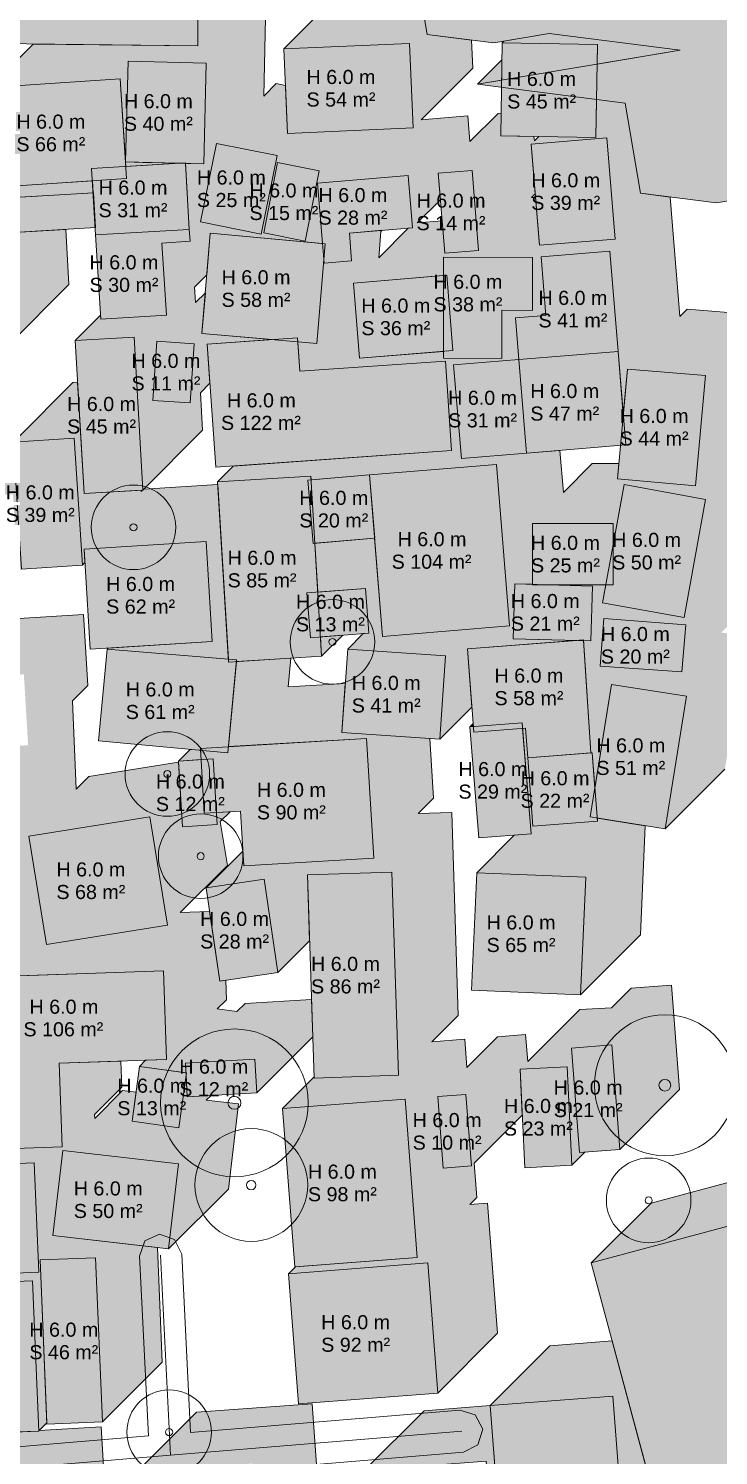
# Model space of a CAD drawing. Header units: metres. Extents: x -4 to 969, y -5 to 964.
# Drawn here: x 698.4 to 747.4, y 780.5 to 881.7 of the extents above; entities that cross this region are included whole.
import ezdxf

# ---------------------------------------------------------------- set-up
doc = ezdxf.new("R2010")
doc.units = ezdxf.units.M
doc.header["$MEASUREMENT"] = 0
for name, color, linetype, lineweight, true_color in [('TPX_BUILDING_AREAS_TEXT', 7, 'CONTINUOUS', 0, 0x000000), ('TPX_BUILDING_HEIGHTS_TEXT', 7, 'CONTINUOUS', 0, 0x000000), ('TPX_BUILDINGS', 7, 'CONTINUOUS', 0, 0x000000), ('TPX_BUILDINGS_HATCH', 7, 'CONTINUOUS', 0, 0xf0f0f0), ('TPX_BUILDINGS_SHADOWS_HATCH', 7, 'CONTINUOUS', 0, 0x000000), ('TPX_BUILDINGS_SHADOWS_OUTLINES', 7, 'CONTINUOUS', 0, 0x000000), ('TPX_ROADS_AXES', 7, 'CONTINUOUS', 0, 0x323232), ('TPX_ROADS_CONTOURS', 7, 'CONTINUOUS', 0, 0x646464), ('TPX_VEGETATION_TREES_INDIVIDUAL', 7, 'CONTINUOUS', 0, 0x136734)]:
    doc.layers.add(name, color=color, linetype=linetype, lineweight=lineweight, true_color=true_color)
doc.styles.add('TPX_TEXTE', font='arial.ttf')

# ---------------------------------------------------------------- blocks, each defined once
blk = doc.blocks.new('TREETR003_CR040')
at = {"layer": 'TPX_VEGETATION_TREES_INDIVIDUAL'}
for radius in [4, 0.333]:
    blk.add_circle((0, 0, 0.04), radius, dxfattribs=at)
blk = doc.blocks.new('TREETR003_CR030')
at = {"layer": 'TPX_VEGETATION_TREES_INDIVIDUAL'}
for radius in [3, 0.25]:
    blk.add_circle((0, 0, 0.04), radius, dxfattribs=at)
blk = doc.blocks.new('TREETR005_CR052')
at = {"layer": 'TPX_VEGETATION_TREES_INDIVIDUAL'}
for radius in [5.24, 0.458]:
    blk.add_circle((0, 0, 0.04), radius, dxfattribs=at)
blk = doc.blocks.new('TREETR004_CR050')
at = {"layer": 'TPX_VEGETATION_TREES_INDIVIDUAL'}
for radius in [5, 0.417]:
    blk.add_circle((0, 0, 0.04), radius, dxfattribs=at)

msp = doc.modelspace()

# ---------------------------------------------------------------- hatches: boundary and pattern name
at = {"layer": 'TPX_BUILDINGS_HATCH'}
for points in [[(721.42, 899.33), (719.3, 882.91), (726.21, 884.08), (726.69, 881.3), (731.41, 880.69), (735.35, 881.36), (744.63, 880.18), (730.26, 877.76), (740.74, 876.42), (741.83, 870.03), (747.21, 869.35), (749.61, 869.75), (750.11, 873.65), (755.14, 873.01), (754.17, 878.69), (760.06, 879.69), (758.02, 891.59), (757, 891.72), (742.55, 889.29), (741.99, 892.6), (743.03, 892.46), (752.32, 894.02), (750.82, 902.82), (742.64, 901.45), (742.82, 900.43), (742.17, 895.37), (738.3, 895.86), (738.91, 900.57), (733.15, 901.31), (721.42, 899.33)], [(688.29, 899.4), (688.08, 880.74), (710.4, 880.48), (710.41, 882.52), (719.52, 882.42), (719.7, 898.17), (695.33, 898.45), (695.34, 899.32), (688.29, 899.4)], [(725.42, 880.66), (716.51, 880.28), (716.78, 874.28), (725.68, 874.67), (725.42, 880.66)], [(732.01, 880.69), (731.9, 874.1), (738.66, 873.99), (738.77, 880.58), (732.01, 880.69)], [(705.45, 879.4), (705.27, 872.25), (710.82, 872.12), (710.99, 879.26), (705.45, 879.4)], [(704.89, 878.14), (695.64, 877.54), (696.11, 870.47), (705.35, 871.08), (704.89, 878.14)], [(739.44, 873.96), (734.06, 873.51), (734.66, 866.34), (740.03, 866.78), (739.44, 873.96)], [(711.73, 873.57), (710.6, 868), (714.9, 867.13), (716.04, 872.71), (711.73, 873.57)], [(709.52, 872.18), (702.86, 871.78), (703.15, 867.08), (709.8, 867.47), (709.52, 872.18)], [(716.06, 872.21), (715.09, 867.22), (718.03, 866.64), (719.01, 871.63), (716.06, 872.21)], [(729.87, 871.64), (727.47, 871.45), (727.94, 865.79), (730.33, 865.98), (729.87, 871.64)], [(725.33, 871.28), (718.9, 870.74), (719.36, 865.08), (721.32, 865.24), (721.16, 867.21), (725.63, 867.57), (725.33, 871.28)], [(703, 870.05), (691.66, 869.4), (692.26, 859.04), (697.01, 859.31), (696.56, 867.21), (703.14, 867.6), (703, 870.05)], [(709.8, 867.47), (703.15, 867.08), (703.51, 861.1), (708.17, 861.37), (707.86, 866.5), (709.85, 866.62), (709.8, 867.47)], [(711.29, 867.2), (710.69, 860.07), (718.85, 859.38), (719.44, 866.45), (711.29, 867.2)], [(735.1, 861.36), (732.94, 861.18), (733.18, 858.23), (740.23, 858.81), (739.65, 865.91), (734.76, 865.51), (735.1, 861.36)], [(727.85, 865.49), (727.84, 858.32), (731.99, 858.31), (731.98, 861.73), (734.16, 861.72), (734.16, 865.48), (727.85, 865.49)], [(728.07, 864.21), (721.45, 863.66), (721.89, 858.32), (728.51, 858.87), (728.07, 864.21)], [(705.89, 859.82), (701.71, 859.59), (702.33, 848.74), (706.5, 848.97), (705.89, 859.82)], [(707.49, 859.53), (707.21, 855.32), (709.87, 855.15), (710.14, 859.35), (707.49, 859.53)], [(717.48, 859.78), (711.07, 859.33), (711.68, 850.59), (728.41, 851.77), (727.97, 858.12), (717.64, 857.4), (717.48, 859.78)], [(740.23, 858.81), (733.18, 858.23), (733.73, 851.59), (740.78, 852.18), (740.23, 858.81)], [(733.18, 858.23), (728.56, 857.85), (729.11, 851.22), (733.73, 851.59), (733.18, 858.23)], [(740.89, 857.56), (740.19, 849.77), (745.73, 849.27), (746.43, 857.1), (740.89, 857.56)], [(701.63, 852.65), (697.29, 852.36), (697.89, 843.37), (702.21, 843.65), (701.63, 852.65)], [(731.59, 850.79), (722.58, 850.05), (723.52, 838.59), (728, 838.96), (732.53, 839.34), (731.59, 850.79)], [(718.42, 849.96), (711.81, 849.56), (712.58, 836.77), (719.19, 837.18), (718.42, 849.96)], [(722.58, 850.05), (718.2, 849.68), (718.58, 845.19), (722.96, 845.55), (722.58, 850.05)], [(740.66, 849.36), (739.13, 840.98), (744.91, 839.93), (746.44, 848.3), (740.66, 849.36)], [(739.88, 846.61), (734.16, 846.61), (734.16, 842.25), (739.88, 842.26), (739.88, 846.61)], [(711, 845.33), (702.33, 844.79), (702.76, 837.68), (711.42, 838.22), (711, 845.33)], [(732.9, 842.33), (732.78, 838.43), (738.29, 838.27), (738.41, 842.15), (732.9, 842.33)], [(722.3, 842), (718.15, 841.68), (718.4, 838.5), (722.55, 838.82), (722.3, 842)], [(739.22, 839.87), (738.96, 836.47), (744.76, 836.08), (745.03, 839.42), (739.22, 839.87)], [(737.77, 838.34), (729.54, 837.7), (730, 831.8), (733.66, 832.08), (733.82, 829.98), (738.3, 830.32), (737.77, 838.34)], [(703.96, 837.69), (703.36, 831.19), (712.53, 830.32), (713.15, 836.93), (703.96, 837.69)], [(721.04, 837.69), (720.63, 831.77), (727.58, 831.3), (727.98, 837.21), (721.04, 837.69)], [(739.76, 835.19), (738.26, 825.78), (743.57, 824.93), (745.08, 834.34), (739.76, 835.19)], [(733.42, 832.46), (729.71, 832.18), (730.34, 824.29), (734.05, 824.59), (733.42, 832.46)], [(722.38, 831.35), (710.59, 830.65), (710.86, 826.04), (713.43, 826.19), (713.66, 822.32), (722.89, 822.87), (722.38, 831.35)], [(738.39, 830.33), (733.82, 829.98), (734.19, 825.13), (738.76, 825.49), (738.39, 830.33)], [(711.5, 829.9), (709.03, 829.75), (709.31, 825.09), (711.78, 825.24), (711.5, 829.9)], [(707.01, 825.79), (698.42, 824.41), (699.67, 816.73), (708.26, 818.1), (707.01, 825.79)], [(715.11, 821.36), (710.99, 820.76), (711.97, 814.13), (716.09, 814.74), (715.11, 821.36)], [(724.17, 821.87), (718.18, 821.67), (718.66, 807.26), (724.65, 807.46), (724.17, 821.87)], [(730.2, 821.83), (729.83, 813.5), (737.57, 813.17), (737.93, 821.5), (730.2, 821.83)], [(707.98, 814.86), (695.66, 814.45), (696.07, 802.21), (700.77, 802.37), (700.56, 808.32), (708.19, 808.57), (707.98, 814.86)], [(739.78, 809.61), (736.92, 809.39), (737.49, 801.98), (740.35, 802.19), (739.78, 809.61)], [(706.26, 808.09), (705.74, 804.2), (709.06, 803.74), (709.59, 807.64), (706.26, 808.09)], [(714.46, 808.6), (709.52, 808.31), (709.66, 805.93), (714.6, 806.22), (714.46, 808.6)], [(736.61, 808.06), (733.27, 807.89), (733.61, 800.9), (736.95, 801.07), (736.61, 808.06)], [(729.43, 806.1), (727.43, 805.94), (727.82, 800.87), (729.83, 801.03), (729.43, 806.1)], [(725.11, 805.77), (716.41, 805.09), (717.29, 793.87), (725.97, 794.54), (725.11, 805.77)], [(700.82, 802.13), (700.11, 796.09), (708.33, 795.14), (709.04, 801.18), (700.82, 802.13)], [(767.44, 801.96), (738.32, 794.15), (743.57, 774.59), (772.69, 782.4), (767.44, 801.96)], [(698.8, 801.24), (685.89, 800.7), (686.22, 792.95), (699.12, 793.49), (698.8, 801.24)], [(703.15, 794.51), (699.22, 794.36), (699.7, 782.71), (703.63, 782.86), (703.15, 794.51)], [(726.72, 794.14), (716.84, 793.38), (717.55, 784.15), (727.43, 784.91), (726.72, 794.14)], [(698.67, 792.88), (684.72, 792.31), (685.17, 781.64), (699.12, 782.22), (698.67, 792.88)], [(739.85, 784.7), (731.15, 784.02), (732.36, 768.3), (734.9, 768.5), (734.42, 774.67), (740.6, 775.15), (739.85, 784.7)]]:
    msp.add_hatch(color=256, dxfattribs=at).paths.add_polyline_path(points)
at = {"layer": 'TPX_BUILDINGS_SHADOWS_HATCH'}
h = msp.add_hatch(color=256, dxfattribs=at)
h.paths.add_polyline_path([(644.49, 880.02), (641.32, 876.84), (653.17, 875.88), (652.56, 868.46), (646.08, 868.99), (643.75, 866.65), (648.28, 866.91), (648.61, 861.03), (652.86, 865.27), (652.67, 868.57), (653.98, 869.88), (654.02, 871.86), (667.53, 871.55), (667.26, 860.19), (656.82, 860.41), (655.09, 858.68), (668.12, 858.5), (668.16, 861.42), (673.45, 861.34), (673.37, 855.33), (677.47, 855.27), (677.41, 850.89), (674.18, 850.94), (671.51, 848.27), (676.55, 849.17), (676.67, 848.49), (681.85, 849.43), (682.38, 846.34), (677.22, 845.39), (678.84, 836.36), (675.99, 835.85), (675.11, 834.97), (674.97, 835.66), (673.81, 835.46), (673.25, 838.56), (668.88, 837.72), (664.95, 833.79), (663.34, 833.3), (663.43, 833.39), (663.6, 839.72), (666.95, 843.06), (665.88, 849.63), (662.3, 849.08), (658.05, 844.83), (661.63, 845.39), (662.7, 838.82), (659.07, 838.26), (658.64, 841.05), (652.49, 841.76), (648.25, 837.52), (659.38, 836.22), (659.18, 829.15), (657.34, 829.21), (656.35, 828.22), (660.92, 829.62), (663.14, 822.41), (666.19, 825.46), (664.63, 833.47), (670.12, 834.53), (671.83, 825.81), (666.78, 824.83), (666.77, 824.82), (669.78, 825.01), (670.14, 818.99), (667.14, 818.81), (667.13, 819.05), (663.15, 815.08), (666.06, 817.21), (674, 816.85), (673.31, 804.11), (671.18, 804.29), (670.5, 803.61), (675.37, 803.94), (675.39, 803.63), (678.36, 803.82), (678.82, 796.61), (683.06, 800.86), (682.82, 804.64), (675.79, 804.37), (675.45, 813.22), (684.24, 813.56), (684.58, 804.7), (685.43, 805.55), (684.84, 805.58), (685.3, 816.18), (688.87, 816.03), (688.77, 818.87), (696.09, 819.14), (696.27, 814.47), (707.98, 814.86), (708.19, 808.57), (706.7, 808.52), (706.26, 808.09), (709.56, 807.64), (709.52, 808.31), (714.46, 808.6), (714.6, 806.22), (718.57, 810.19), (718.48, 812.83), (713.76, 812.55), (713.17, 811.97), (711.78, 812.16), (712.43, 812.82), (712.39, 814.2), (711.97, 814.13), (711.24, 819.07), (709.16, 819), (712.5, 822.35), (712, 825.46), (712.69, 826.15), (711.73, 826.09), (711.78, 825.24), (709.31, 825.09), (709.03, 829.67), (702.66, 828.66), (701.77, 827.76), (701.5, 834.01), (702.6, 835.11), (702.3, 840.14), (692.34, 839.54), (691.33, 838.53), (691.15, 841.5), (689.15, 841.2), (688.7, 844.15), (688.24, 844.12), (687.82, 843.7), (686.83, 850.14), (686.06, 850.02), (686.62, 850.58), (686.61, 850.68), (682.72, 850.1), (682.29, 852.98), (680.91, 852.73), (680.79, 853.41), (679.74, 853.22), (681.65, 855.14), (681.68, 857.03), (681.56, 857.82), (691.65, 859.33), (692.81, 851.61), (687.81, 850.86), (687.69, 850.75), (692.4, 851.47), (692.86, 848.42), (697.29, 848.68), (697.62, 843.11), (697.89, 843.37), (697.29, 852.36), (701.63, 852.65), (702.21, 843.65), (702.39, 843.83), (702.33, 844.79), (711, 845.33), (711.42, 838.22), (704.03, 837.76), (703.96, 837.69), (712.57, 836.98), (711.82, 849.36), (706.57, 849.04), (706.39, 848.86), (706.38, 848.97), (702.33, 848.74), (701.87, 856.63), (701.53, 856.61), (697.62, 852.69), (697.11, 852.66), (696.68, 855.47), (697.06, 855.85), (696.54, 859.28), (692.26, 859.04), (691.68, 868.98), (691.49, 868.97), (691.54, 868.75), (688.19, 868.06), (688.84, 865.5), (689.37, 865.94), (691.61, 864.27), (690.35, 862.58), (691.01, 862.51), (690.69, 859.59), (687.19, 859.98), (687.43, 862.11), (685.68, 861.93), (681.69, 857.95), (681.72, 859.51), (679.45, 859.54), (679.98, 860.07), (680.24, 870.7), (679.82, 872.66), (684.18, 873.63), (684.23, 873.39), (690.28, 874.67), (690.58, 873.27), (690.53, 874.14), (695.5, 874.44), (695.78, 869.64), (702.97, 870.05), (702.92, 870.92), (696.11, 870.47), (695.64, 877.54), (704.89, 878.14), (705.27, 872.29), (705.45, 879.4), (710.99, 879.26), (710.82, 872.12), (709.52, 872.15), (709.8, 867.47), (709.85, 866.62), (707.86, 866.5), (708.17, 861.37), (703.51, 861.1), (703.49, 861.37), (701.71, 859.59), (705.89, 859.82), (706.5, 848.97), (710.74, 853.22), (710.59, 855.88), (711.26, 856.55), (711.07, 859.33), (715.67, 859.65), (710.69, 860.07), (710.94, 862.97), (710.23, 862.27), (710.17, 863.37), (711.04, 864.24), (711.29, 867.2), (719.25, 866.47), (718.9, 870.74), (725.33, 871.28), (725.63, 867.57), (725.34, 867.55), (723.25, 865.46), (723.4, 867.32), (723.48, 867.4), (721.16, 867.21), (721.32, 865.24), (719.36, 865.08), (719.34, 865.32), (718.85, 859.38), (717.5, 859.49), (717.64, 857.4), (727.97, 858.12), (728.41, 851.77), (712.92, 850.68), (711.81, 849.56), (718.42, 849.96), (718.44, 849.7), (722.58, 850.05), (731.59, 850.79), (732.53, 839.34), (728, 838.96), (723.52, 838.59), (722.95, 845.55), (718.71, 845.2), (718.92, 841.73), (722.3, 842), (722.55, 838.82), (722.14, 838.79), (721.04, 837.69), (727.98, 837.21), (727.58, 831.3), (729.86, 833.58), (729.54, 837.7), (737.3, 838.3), (732.78, 838.43), (732.9, 842.33), (734.16, 842.29), (734.16, 846.61), (739.88, 846.61), (739.88, 845.09), (740.66, 849.36), (746.44, 848.3), (744.91, 839.93), (739.13, 840.98), (739.37, 842.26), (735.23, 842.25), (738.41, 842.15), (738.29, 838.27), (737.77, 838.29), (738.3, 830.32), (738.39, 830.33), (738.58, 827.81), (739.76, 835.19), (745.08, 834.34), (743.57, 824.93), (747.81, 829.17), (749.32, 838.59), (747.55, 838.87), (749.01, 840.32), (749.27, 843.66), (748.69, 843.71), (749.15, 844.17), (749.33, 845.18), (748.27, 858.56), (761.67, 859.63), (763.49, 837.09), (764.04, 830.09), (768.29, 834.34), (768.25, 834.83), (767.99, 834.81), (766, 859.98), (786.32, 861.6), (788.31, 836.42), (792.56, 840.66), (790.56, 865.84), (770.24, 864.22), (766.21, 860.19), (765.91, 863.88), (752.51, 862.8), (750.64, 860.93), (750.68, 861.35), (745.13, 861.81), (744.62, 861.29), (744.47, 863.05), (743.93, 869.76), (741.83, 870.03), (740.74, 876.42), (738.7, 876.68), (738.66, 873.99), (734.6, 874.06), (734.29, 873.74), (734.26, 874.06), (731.9, 874.1), (731.93, 875.71), (731.71, 875.69), (729.72, 873.69), (729.57, 875.52), (726.25, 875.24), (729.92, 878.91), (729.83, 880.89), (726.69, 881.3), (726.21, 884.08), (719.53, 882.95), (719.52, 882.42), (718.65, 882.43), (716.51, 880.28), (725.42, 880.66), (725.68, 874.67), (716.78, 874.28), (716.62, 877.68), (715.97, 877.81), (715.08, 876.92), (715.21, 882.47), (710.41, 882.52), (710.4, 880.48), (698.72, 880.61), (696.6, 878.49), (694.77, 878.38), (694.66, 878.28), (694.53, 878.91), (694.18, 878.84), (695.53, 880.19), (695.5, 880.65), (688.08, 880.74), (688.14, 885.85), (687.58, 885.82), (685.66, 883.9), (685.56, 885.7), (685.39, 885.69), (687.46, 887.76), (686.72, 900.69), (682.23, 900.43), (675, 900.01), (668.23, 899.63), (663.99, 895.39), (670.76, 895.77), (677.99, 896.19), (682.48, 896.44), (683.22, 883.52), (678.06, 883.23), (676.6, 881.77), (676.38, 883.13), (675.87, 883.1), (675.74, 885.47), (666.25, 883.93), (662.01, 879.69), (671.74, 881.26), (672.92, 874.16), (663.19, 872.57), (662.62, 876), (658.27, 876.1), (656.97, 874.81), (657.41, 880.12), (654.57, 880.36), (654.59, 880.37), (656.34, 885.31), (654.04, 886.1), (658.24, 890.3), (657.87, 896.77), (653.99, 896.55), (649.75, 892.3), (653.63, 892.53), (654, 886.06), (650.13, 885.84), (650.03, 887.5), (649.9, 887.55), (645.66, 883.3), (652.09, 881.06), (650.34, 876.13), (643.91, 878.38), (644.49, 880.02)])
h.paths.add_polyline_path([(668.66, 861.96), (668.92, 872.45), (676.14, 872.28), (675.74, 855.83), (673.98, 855.87), (674.13, 861.82), (668.66, 861.96)], flags=16)
h.paths.add_polyline_path([(672.5, 821.35), (674.38, 823.23), (674.1, 828.08), (674.82, 828.8), (674.07, 833.93), (679, 834.62), (679.93, 828.38), (684.17, 832.62), (683.48, 837.25), (679.49, 836.63), (678.15, 845.2), (682.59, 845.9), (683.91, 837.32), (684.14, 837.55), (684, 839.88), (686.74, 840.04), (687.33, 830.21), (684.9, 830.06), (684.46, 829.63), (683.69, 829.58), (679.45, 825.33), (683.83, 825.63), (684.25, 819.53), (684.75, 820.03), (684.35, 829.52), (697.24, 830.06), (697.64, 820.74), (688.27, 820.35), (688.41, 816.85), (684.9, 816.7), (684.86, 817.66), (679.69, 817.47), (677.95, 815.73), (678.24, 821.09), (672.5, 821.35)], flags=16)
h.paths.add_polyline_path([(675.4, 876.64), (676.19, 877.43), (675.98, 881.14), (681.32, 881.46), (681.66, 875.39), (683.58, 877.3), (683.33, 881.57), (685.34, 881.69), (685.68, 875.62), (683.68, 875.5), (683.62, 876.46), (680.3, 873.14), (680.36, 875.31), (676.33, 875.08), (676.24, 876.62), (675.4, 876.64)], flags=16)
h.paths.add_polyline_path([(687.37, 879.73), (691.06, 879.94), (691.29, 875.95), (687.6, 875.72), (687.37, 879.73)], flags=16)
h.paths.add_polyline_path([(688.1, 835.3), (698.06, 835.9), (698.36, 830.87), (688.41, 830.27), (688.1, 835.3)], flags=16)
h.paths.add_polyline_path([(698.42, 824.41), (707.01, 825.79), (708.26, 818.1), (699.67, 816.73), (698.42, 824.41)], flags=16)
h.paths.add_polyline_path([(707.21, 855.32), (707.49, 859.53), (710.14, 859.35), (709.87, 855.15), (707.21, 855.32)], flags=16)
h.paths.add_polyline_path([(710.6, 868), (711.73, 873.57), (716.04, 872.71), (714.9, 867.13), (710.6, 868)], flags=16)
h.paths.add_polyline_path([(715.09, 867.22), (716.06, 872.21), (719.01, 871.63), (718.03, 866.64), (715.09, 867.22)], flags=16)
h.paths.add_polyline_path([(721.45, 863.66), (727.85, 864.19), (727.85, 865.49), (734.16, 865.48), (734.16, 861.72), (731.98, 861.73), (731.99, 858.31), (727.84, 858.32), (727.84, 858.81), (721.89, 858.32), (721.45, 863.66)], flags=16)
h.paths.add_polyline_path([(725.98, 867.92), (727.63, 869.57), (727.47, 871.45), (729.87, 871.64), (730.33, 865.98), (727.94, 865.79), (727.75, 868.07), (725.98, 867.92)], flags=16)
h.paths.add_polyline_path([(728.56, 857.85), (733.18, 858.23), (732.94, 861.18), (735.1, 861.36), (734.76, 865.51), (739.65, 865.91), (740.23, 858.81), (740.6, 854.32), (740.89, 857.56), (746.43, 857.1), (745.73, 849.27), (740.19, 849.77), (740.29, 850.85), (738.4, 850.85), (736.35, 848.8), (736.1, 851.79), (733.73, 851.59), (729.11, 851.22), (728.56, 857.85)], flags=16)
h.paths.add_polyline_path([(734.06, 873.51), (739.44, 873.96), (740.03, 866.78), (734.66, 866.34), (734.37, 869.73), (734.08, 869.73), (734.35, 870), (734.06, 873.51)], flags=16)
h.paths.add_polyline_path([(738.96, 836.47), (739.22, 839.87), (745.03, 839.42), (744.76, 836.08), (738.96, 836.47)], flags=16)
for points in [[(732.13, 880.81), (732.01, 880.69), (738.77, 880.58), (738.74, 879.19), (744.63, 880.18), (735.35, 881.36), (732.13, 880.81)], [(731.99, 879.49), (730.26, 877.76), (731.97, 878.05), (731.99, 879.49)], [(706.5, 872.22), (705.28, 872.25), (705.3, 871.92), (709.13, 872.16), (706.5, 872.22)], [(701.03, 867.47), (696.56, 867.21), (697.01, 859.31), (701.25, 863.55), (701.03, 867.47)], [(720.69, 838.68), (719.11, 838.56), (719.19, 837.18), (720.69, 838.68)], [(729.95, 832.42), (729.71, 832.18), (729.97, 832.2), (729.95, 832.42)], [(732.86, 824.5), (730.2, 821.83), (737.93, 821.5), (737.57, 813.17), (741.81, 817.41), (742.15, 825.15), (738.74, 825.7), (738.76, 825.49), (734.19, 825.13), (733.82, 829.98), (733.66, 832.08), (733.45, 832.06), (734.05, 824.59), (732.86, 824.5)], [(709.86, 830.58), (709.03, 829.75), (710.64, 829.85), (710.6, 830.51), (709.86, 830.58)], [(742.57, 798.39), (738.32, 794.15), (767.44, 801.96), (772.69, 782.4), (770.73, 781.88), (770.26, 781.41), (768.44, 781.26), (747.68, 775.69), (768.55, 777.37), (770.14, 757.66), (769.79, 762.04), (772.51, 762.26), (772.22, 766), (787.57, 767.23), (788.25, 758.71), (788.85, 759.31), (788.31, 766.29), (799.39, 767.14), (799.95, 759.95), (804.19, 764.19), (803.64, 771.38), (792.56, 770.54), (791.93, 769.91), (791.81, 771.47), (776.46, 770.25), (773.92, 767.7), (773.67, 770.69), (773.64, 770.69), (773.32, 774.68), (768.8, 774.32), (768.38, 779.53), (776.42, 780.18), (777.15, 770.96), (778.62, 772.43), (776.75, 784.11), (774.18, 783.9), (776.43, 786.14), (775.48, 792.04), (771.68, 806.2), (742.57, 798.39)], [(726.46, 783.66), (722.21, 779.42), (730.87, 780.09), (731.57, 770.92), (732.12, 771.47), (731.15, 784.02), (739.85, 784.7), (740.6, 775.15), (734.42, 774.67), (734.9, 768.5), (738.28, 771.88), (738.04, 774.92), (743.37, 775.35), (739.81, 788.61), (735.39, 788.27), (731.15, 784.02), (726.46, 783.66)]]:
    msp.add_hatch(color=256, dxfattribs=at).paths.add_polyline_path(points)
h = msp.add_hatch(color=256, dxfattribs=at)
h.paths.add_polyline_path([(713.6, 823.36), (710.99, 820.76), (715.11, 821.36), (716.09, 814.74), (718.34, 816.99), (718.18, 821.67), (724.17, 821.87), (724.65, 807.46), (718.66, 807.26), (718.66, 807.34), (716.41, 805.09), (725.11, 805.77), (725.97, 794.54), (717.33, 793.87), (716.84, 793.38), (726.72, 794.14), (727.43, 784.91), (731.67, 789.15), (730.96, 798.38), (729.72, 798.29), (730.21, 798.78), (730.02, 801.22), (733.43, 804.62), (733.27, 807.89), (736.61, 808.06), (736.95, 801.07), (737.88, 802.01), (737.49, 801.98), (736.92, 809.39), (739.78, 809.61), (740.35, 802.19), (744.59, 806.44), (744.02, 813.86), (741.16, 813.64), (739.77, 812.25), (737.51, 812.13), (733.82, 808.44), (733.67, 810.34), (731.67, 810.18), (729.5, 808.02), (729.35, 810.01), (727.02, 809.83), (728.89, 811.7), (728.42, 826.11), (726.05, 826.03), (727.13, 827.11), (726.88, 831.34), (720.63, 831.77), (720.87, 835.25), (716.81, 835.01), (717, 837.04), (713.14, 836.81), (712.57, 830.77), (722.38, 831.35), (722.89, 822.87), (713.66, 822.32), (713.6, 823.36)])
h.paths.add_polyline_path([(727.43, 805.94), (729.43, 806.1), (729.83, 801.03), (727.82, 800.87), (727.43, 805.94)], flags=16)
h = msp.add_hatch(color=256, dxfattribs=at)
h.paths.add_polyline_path([(668.46, 791.09), (664.22, 786.85), (680.17, 787.42), (680.5, 778.21), (678.64, 778.14), (677.78, 777.28), (687.14, 777.76), (687.62, 768.22), (687.51, 768.21), (688.3, 755.38), (692.54, 759.63), (691.76, 772.36), (691.86, 772.46), (691.68, 776.05), (691.58, 777.81), (699.3, 778.27), (699.86, 769.02), (697.36, 768.87), (696.85, 768.36), (703.89, 768.66), (704.02, 765.76), (713.4, 766.17), (713.8, 757.14), (697.38, 756.42), (697.29, 758.4), (696.98, 758.38), (692.74, 754.14), (717.43, 756.04), (727.17, 756.8), (727.91, 747.35), (729.51, 748.94), (728.89, 756.94), (737.8, 757.62), (738.54, 748.17), (740.15, 748.3), (740.65, 741.76), (744.89, 746.01), (744.64, 749.32), (739.55, 748.97), (738.99, 757.1), (749.26, 757.81), (749.83, 749.69), (754.07, 753.93), (753.72, 758.87), (749.1, 758.5), (748.84, 761.73), (743.23, 761.34), (742.17, 760.28), (742.04, 761.87), (733.13, 761.18), (731.53, 759.57), (731.41, 761.04), (727.16, 760.71), (730.3, 763.85), (730.99, 768.59), (727.13, 769.14), (726.16, 768.17), (726.21, 770.51), (722.91, 770.25), (722.88, 770.66), (718.57, 770.75), (717.67, 769.84), (717.64, 770.41), (715.37, 770.31), (719.24, 774.19), (718.51, 784.15), (710.3, 783.55), (706.06, 779.31), (714.27, 779.91), (715, 769.94), (706.79, 769.35), (706.53, 772.84), (703.55, 772.71), (704.1, 773.26), (703.54, 782.51), (699.15, 782.25), (699.7, 782.79), (699.22, 794.36), (703.15, 794.51), (703.63, 782.86), (707.87, 787.1), (707.54, 795.23), (700.11, 796.09), (700.82, 802.13), (709.04, 801.18), (708.33, 795.14), (712.57, 799.38), (713.29, 805.42), (711, 805.68), (711.35, 806.03), (709.66, 805.93), (709.57, 807.46), (709.06, 803.74), (705.74, 804.2), (706.02, 806.26), (705.06, 806.37), (703.09, 804.4), (703.08, 804.68), (705.01, 806.61), (704.95, 808.46), (700.56, 808.32), (700.77, 802.37), (696.07, 802.21), (695.69, 813.59), (689, 813.34), (688.65, 805.42), (689.72, 806.48), (689.84, 811.83), (694.05, 811.73), (693.85, 802.4), (689.62, 802.49), (689.67, 804.48), (686.3, 801.11), (682.82, 800.47), (678.58, 796.23), (684.92, 797.39), (685.64, 793.38), (686.18, 793.92), (685.89, 800.7), (698.8, 801.24), (699.12, 793.49), (686.22, 792.95), (686.19, 793.77), (684.72, 792.31), (698.67, 792.88), (699.12, 782.22), (697.51, 782.15), (695.82, 782.05), (691.59, 777.82), (691.39, 781.9), (685.17, 781.64), (685.17, 781.69), (683.92, 781.62), (684.75, 782.45), (684.41, 791.66), (668.46, 791.09)])
h.paths.add_polyline_path([(714.21, 760.09), (714.33, 766.5), (721.96, 766.35), (721.84, 759.93), (718.13, 760.01), (716.55, 759.89), (716.7, 760.04), (714.21, 760.09)], flags=16)
h.paths.add_polyline_path([(722.2, 760.16), (722.89, 764.9), (726.74, 764.35), (726.06, 759.6), (722.2, 760.16)], flags=16)

# ---------------------------------------------------------------- linework, layer by layer
at = {"layer": 'TPX_BUILDINGS', "elevation": 0.04}
for points in [[(688.29, 899.4), (688.08, 880.74), (710.4, 880.48), (710.41, 882.52), (719.52, 882.42), (719.7, 898.17), (695.33, 898.45), (695.34, 899.32)], [(725.42, 880.66), (716.51, 880.28), (716.78, 874.28), (725.68, 874.67)], [(732.01, 880.69), (731.9, 874.1), (738.66, 873.99), (738.77, 880.58)], [(705.45, 879.4), (705.27, 872.25), (710.82, 872.12), (710.99, 879.26)], [(704.89, 878.14), (695.64, 877.54), (696.11, 870.47), (705.35, 871.08)], [(739.44, 873.96), (734.06, 873.51), (734.66, 866.34), (740.03, 866.78)], [(711.73, 873.57), (710.6, 868), (714.9, 867.13), (716.04, 872.71)], [(709.52, 872.18), (702.86, 871.78), (703.15, 867.08), (709.8, 867.47)], [(716.06, 872.21), (715.09, 867.22), (718.03, 866.64), (719.01, 871.63)], [(729.87, 871.64), (727.47, 871.45), (727.94, 865.79), (730.33, 865.98)], [(725.33, 871.28), (718.9, 870.74), (719.36, 865.08), (721.32, 865.24), (721.16, 867.21), (725.63, 867.57)], [(703, 870.05), (691.66, 869.4), (692.26, 859.04), (697.01, 859.31), (696.56, 867.21), (703.14, 867.6)], [(709.8, 867.47), (703.15, 867.08), (703.51, 861.1), (708.17, 861.37), (707.86, 866.5), (709.85, 866.62)], [(711.29, 867.2), (710.69, 860.07), (718.85, 859.38), (719.44, 866.45)], [(735.1, 861.36), (732.94, 861.18), (733.18, 858.23), (740.23, 858.81), (739.65, 865.91), (734.76, 865.51)], [(727.85, 865.49), (727.84, 858.32), (731.99, 858.31), (731.98, 861.73), (734.16, 861.72), (734.16, 865.48)], [(728.07, 864.21), (721.45, 863.66), (721.89, 858.32), (728.51, 858.87)], [(705.89, 859.82), (701.71, 859.59), (702.33, 848.74), (706.5, 848.97)], [(707.49, 859.53), (707.21, 855.32), (709.87, 855.15), (710.14, 859.35)], [(717.48, 859.78), (711.07, 859.33), (711.68, 850.59), (728.41, 851.77), (727.97, 858.12), (717.64, 857.4)], [(740.23, 858.81), (733.18, 858.23), (733.73, 851.59), (740.78, 852.18)], [(733.18, 858.23), (728.56, 857.85), (729.11, 851.22), (733.73, 851.59)], [(740.89, 857.56), (740.19, 849.77), (745.73, 849.27), (746.43, 857.1)], [(701.63, 852.65), (697.29, 852.36), (697.89, 843.37), (702.21, 843.65)], [(731.59, 850.79), (722.58, 850.05), (723.52, 838.59), (728, 838.96), (732.53, 839.34)], [(718.42, 849.96), (711.81, 849.56), (712.58, 836.77), (719.19, 837.18)], [(722.58, 850.05), (718.2, 849.68), (718.58, 845.19), (722.96, 845.55)], [(740.66, 849.36), (739.13, 840.98), (744.91, 839.93), (746.44, 848.3)], [(739.88, 846.61), (734.16, 846.61), (734.16, 842.25), (739.88, 842.26)], [(711, 845.33), (702.33, 844.79), (702.76, 837.68), (711.42, 838.22)], [(732.9, 842.33), (732.78, 838.43), (738.29, 838.27), (738.41, 842.15)], [(722.3, 842), (718.15, 841.68), (718.4, 838.5), (722.55, 838.82)], [(739.22, 839.87), (738.96, 836.47), (744.76, 836.08), (745.03, 839.42)], [(737.77, 838.34), (729.54, 837.7), (730, 831.8), (733.66, 832.08), (733.82, 829.98), (738.3, 830.32)], [(703.96, 837.69), (703.36, 831.19), (712.53, 830.32), (713.15, 836.93)], [(721.04, 837.69), (720.63, 831.77), (727.58, 831.3), (727.98, 837.21)], [(739.76, 835.19), (738.26, 825.78), (743.57, 824.93), (745.08, 834.34)], [(733.42, 832.46), (729.71, 832.18), (730.34, 824.29), (734.05, 824.59)], [(722.38, 831.35), (710.59, 830.65), (710.86, 826.04), (713.43, 826.19), (713.66, 822.32), (722.89, 822.87)], [(738.39, 830.33), (733.82, 829.98), (734.19, 825.13), (738.76, 825.49)], [(711.5, 829.9), (709.03, 829.75), (709.31, 825.09), (711.78, 825.24)], [(707.01, 825.79), (698.42, 824.41), (699.67, 816.73), (708.26, 818.1)], [(715.11, 821.36), (710.99, 820.76), (711.97, 814.13), (716.09, 814.74)], [(724.17, 821.87), (718.18, 821.67), (718.66, 807.26), (724.65, 807.46)], [(730.2, 821.83), (729.83, 813.5), (737.57, 813.17), (737.93, 821.5)], [(707.98, 814.86), (695.66, 814.45), (696.07, 802.21), (700.77, 802.37), (700.56, 808.32), (708.19, 808.57)], [(739.78, 809.61), (736.92, 809.39), (737.49, 801.98), (740.35, 802.19)], [(706.26, 808.09), (705.74, 804.2), (709.06, 803.74), (709.59, 807.64)], [(714.46, 808.6), (709.52, 808.31), (709.66, 805.93), (714.6, 806.22)], [(736.61, 808.06), (733.27, 807.89), (733.61, 800.9), (736.95, 801.07)], [(729.43, 806.1), (727.43, 805.94), (727.82, 800.87), (729.83, 801.03)], [(725.11, 805.77), (716.41, 805.09), (717.29, 793.87), (725.97, 794.54)], [(700.82, 802.13), (700.11, 796.09), (708.33, 795.14), (709.04, 801.18)], [(767.44, 801.96), (738.32, 794.15), (743.57, 774.59), (772.69, 782.4)], [(698.8, 801.24), (685.89, 800.7), (686.22, 792.95), (699.12, 793.49)], [(703.15, 794.51), (699.22, 794.36), (699.7, 782.71), (703.63, 782.86)], [(726.72, 794.14), (716.84, 793.38), (717.55, 784.15), (727.43, 784.91)], [(698.67, 792.88), (684.72, 792.31), (685.17, 781.64), (699.12, 782.22)], [(739.85, 784.7), (731.15, 784.02), (732.36, 768.3), (734.9, 768.5), (734.42, 774.67), (740.6, 775.15)]]:
    msp.add_lwpolyline(points, close=True, dxfattribs=at)
msp.add_lwpolyline([(726.21, 884.08), (726.69, 881.3), (731.41, 880.69), (735.35, 881.36), (744.63, 880.18), (730.26, 877.76), (740.74, 876.42), (741.83, 870.03), (747.21, 869.35), (749.61, 869.75), (750.11, 873.65), (755.14, 873.01), (754.17, 878.69), (760.06, 879.69), (758.02, 891.59)], dxfattribs=at)
at = {"layer": 'TPX_BUILDINGS_SHADOWS_OUTLINES', "elevation": 0.04}
for points in [[(710.41, 882.52), (710.4, 880.48), (698.72, 880.61), (696.6, 878.49), (694.77, 878.38), (694.66, 878.28), (694.53, 878.91), (694.18, 878.84), (695.53, 880.19), (695.5, 880.65), (688.08, 880.74), (688.14, 885.85)], [(750.68, 861.35), (745.13, 861.81), (744.62, 861.29), (744.47, 863.05), (743.93, 869.76), (741.83, 870.03), (740.74, 876.42), (738.7, 876.68), (738.66, 873.99), (734.6, 874.06), (734.29, 873.74), (734.26, 874.06), (731.9, 874.1), (731.93, 875.71), (731.71, 875.69), (729.72, 873.69), (729.57, 875.52), (726.25, 875.24), (729.92, 878.91), (729.83, 880.89), (726.69, 881.3), (726.21, 884.08)], [(718.65, 882.43), (716.51, 880.28), (725.42, 880.66), (725.68, 874.67), (716.78, 874.28), (716.62, 877.68), (715.97, 877.81), (715.08, 876.92), (715.21, 882.47)], [(695.64, 877.54), (704.89, 878.14), (705.27, 872.29), (705.45, 879.4), (710.99, 879.26), (710.82, 872.12), (709.52, 872.15), (709.8, 867.47), (709.85, 866.62), (707.86, 866.5), (708.17, 861.37), (703.51, 861.1), (703.49, 861.37), (701.71, 859.59), (705.89, 859.82), (706.5, 848.97), (710.74, 853.22), (710.59, 855.88), (711.26, 856.55), (711.07, 859.33), (715.67, 859.65), (710.69, 860.07), (710.94, 862.97), (710.23, 862.27), (710.17, 863.37), (711.04, 864.24), (711.29, 867.2), (719.25, 866.47), (718.9, 870.74), (725.33, 871.28), (725.63, 867.57), (725.34, 867.55), (723.25, 865.46), (723.4, 867.32), (723.48, 867.4), (721.16, 867.21), (721.32, 865.24), (719.36, 865.08), (719.34, 865.32), (718.85, 859.38), (717.5, 859.49), (717.64, 857.4), (727.97, 858.12), (728.41, 851.77), (712.92, 850.68), (711.81, 849.56), (718.42, 849.96), (718.44, 849.7), (722.58, 850.05), (731.59, 850.79), (732.53, 839.34), (728, 838.96), (723.52, 838.59), (722.95, 845.55), (718.71, 845.2), (718.92, 841.73), (722.3, 842), (722.55, 838.82), (722.14, 838.79), (721.04, 837.69), (727.98, 837.21), (727.58, 831.3), (729.86, 833.58), (729.54, 837.7), (737.3, 838.3), (732.78, 838.43), (732.9, 842.33), (734.16, 842.29), (734.16, 846.61), (739.88, 846.61), (739.88, 845.09), (740.66, 849.36), (746.44, 848.3), (744.91, 839.93), (739.13, 840.98), (739.37, 842.26), (735.23, 842.25), (738.41, 842.15), (738.29, 838.27), (737.77, 838.29), (738.3, 830.32), (738.39, 830.33), (738.58, 827.81), (739.76, 835.19), (745.08, 834.34), (743.57, 824.93), (747.81, 829.17)], [(695.78, 869.64), (702.97, 870.05), (702.92, 870.92), (696.11, 870.47)], [(697.29, 852.36), (701.63, 852.65), (702.21, 843.65), (702.39, 843.83), (702.33, 844.79), (711, 845.33), (711.42, 838.22), (704.03, 837.76), (703.96, 837.69), (712.57, 836.98), (711.82, 849.36), (706.57, 849.04), (706.39, 848.86), (706.38, 848.97), (702.33, 848.74), (701.87, 856.63), (701.53, 856.61), (697.62, 852.69)], [(696.27, 814.47), (707.98, 814.86), (708.19, 808.57), (706.7, 808.52), (706.26, 808.09), (709.56, 807.64), (709.52, 808.31), (714.46, 808.6), (714.6, 806.22), (718.57, 810.19), (718.48, 812.83), (713.76, 812.55), (713.17, 811.97), (711.78, 812.16), (712.43, 812.82), (712.39, 814.2), (711.97, 814.13), (711.24, 819.07), (709.16, 819), (712.5, 822.35), (712, 825.46), (712.69, 826.15), (711.73, 826.09), (711.78, 825.24), (709.31, 825.09), (709.03, 829.67), (702.66, 828.66), (701.77, 827.76), (701.5, 834.01), (702.6, 835.11), (702.3, 840.14), (692.34, 839.54)], [(704.1, 773.26), (703.54, 782.51), (699.15, 782.25), (699.7, 782.79), (699.22, 794.36), (703.15, 794.51), (703.63, 782.86), (707.87, 787.1), (707.54, 795.23), (700.11, 796.09), (700.82, 802.13), (709.04, 801.18), (708.33, 795.14), (712.57, 799.38), (713.29, 805.42), (711, 805.68), (711.35, 806.03), (709.66, 805.93), (709.57, 807.46), (709.06, 803.74), (705.74, 804.2), (706.02, 806.26), (705.06, 806.37), (703.09, 804.4), (703.08, 804.68), (705.01, 806.61), (704.95, 808.46), (700.56, 808.32), (700.77, 802.37), (696.07, 802.21)], [(771.68, 806.2), (742.57, 798.39), (738.32, 794.15), (767.44, 801.96)], [(685.89, 800.7), (698.8, 801.24), (699.12, 793.49), (686.22, 792.95)], [(684.72, 792.31), (698.67, 792.88), (699.12, 782.22), (697.51, 782.15)], [(719.24, 774.19), (718.51, 784.15), (710.3, 783.55), (706.06, 779.31)]]:
    msp.add_lwpolyline(points, dxfattribs=at)
for points in [[(732.13, 880.81), (732.01, 880.69), (738.77, 880.58), (738.74, 879.19), (744.63, 880.18), (735.35, 881.36)], [(731.99, 879.49), (730.26, 877.76), (731.97, 878.05)], [(734.06, 873.51), (739.44, 873.96), (740.03, 866.78), (734.66, 866.34), (734.37, 869.73), (734.08, 869.73), (734.35, 870)], [(710.6, 868), (711.73, 873.57), (716.04, 872.71), (714.9, 867.13)], [(706.5, 872.22), (705.28, 872.25), (705.3, 871.92), (709.13, 872.16)], [(715.09, 867.22), (716.06, 872.21), (719.01, 871.63), (718.03, 866.64)], [(725.98, 867.92), (727.63, 869.57), (727.47, 871.45), (729.87, 871.64), (730.33, 865.98), (727.94, 865.79), (727.75, 868.07)], [(701.03, 867.47), (696.56, 867.21), (697.01, 859.31), (701.25, 863.55)], [(728.56, 857.85), (733.18, 858.23), (732.94, 861.18), (735.1, 861.36), (734.76, 865.51), (739.65, 865.91), (740.23, 858.81), (740.6, 854.32), (740.89, 857.56), (746.43, 857.1), (745.73, 849.27), (740.19, 849.77), (740.29, 850.85), (738.4, 850.85), (736.35, 848.8), (736.1, 851.79), (733.73, 851.59), (729.11, 851.22)], [(721.45, 863.66), (727.85, 864.19), (727.85, 865.49), (734.16, 865.48), (734.16, 861.72), (731.98, 861.73), (731.99, 858.31), (727.84, 858.32), (727.84, 858.81), (721.89, 858.32)], [(707.21, 855.32), (707.49, 859.53), (710.14, 859.35), (709.87, 855.15)], [(738.96, 836.47), (739.22, 839.87), (745.03, 839.42), (744.76, 836.08)], [(720.69, 838.68), (719.11, 838.56), (719.19, 837.18)], [(713.6, 823.36), (710.99, 820.76), (715.11, 821.36), (716.09, 814.74), (718.34, 816.99), (718.18, 821.67), (724.17, 821.87), (724.65, 807.46), (718.66, 807.26), (718.66, 807.34), (716.41, 805.09), (725.11, 805.77), (725.97, 794.54), (717.33, 793.87), (716.84, 793.38), (726.72, 794.14), (727.43, 784.91), (731.67, 789.15), (730.96, 798.38), (729.72, 798.29), (730.21, 798.78), (730.02, 801.22), (733.43, 804.62), (733.27, 807.89), (736.61, 808.06), (736.95, 801.07), (737.88, 802.01), (737.49, 801.98), (736.92, 809.39), (739.78, 809.61), (740.35, 802.19), (744.59, 806.44), (744.02, 813.86), (741.16, 813.64), (739.77, 812.25), (737.51, 812.13), (733.82, 808.44), (733.67, 810.34), (731.67, 810.18), (729.5, 808.02), (729.35, 810.01), (727.02, 809.83), (728.89, 811.7), (728.42, 826.11), (726.05, 826.03), (727.13, 827.11), (726.88, 831.34), (720.63, 831.77), (720.87, 835.25), (716.81, 835.01), (717, 837.04), (713.14, 836.81), (712.57, 830.77), (722.38, 831.35), (722.89, 822.87), (713.66, 822.32)], [(729.95, 832.42), (729.71, 832.18), (729.97, 832.2)], [(732.86, 824.5), (730.2, 821.83), (737.93, 821.5), (737.57, 813.17), (741.81, 817.41), (742.15, 825.15), (738.74, 825.7), (738.76, 825.49), (734.19, 825.13), (733.82, 829.98), (733.66, 832.08), (733.45, 832.06), (734.05, 824.59)], [(709.86, 830.58), (709.03, 829.75), (710.64, 829.85), (710.6, 830.51)], [(698.42, 824.41), (707.01, 825.79), (708.26, 818.1), (699.67, 816.73)], [(727.43, 805.94), (729.43, 806.1), (729.83, 801.03), (727.82, 800.87)], [(726.46, 783.66), (722.21, 779.42), (730.87, 780.09), (731.57, 770.92), (732.12, 771.47), (731.15, 784.02), (739.85, 784.7), (740.6, 775.15), (734.42, 774.67), (734.9, 768.5), (738.28, 771.88), (738.04, 774.92), (743.37, 775.35), (739.81, 788.61), (735.39, 788.27), (731.15, 784.02)]]:
    msp.add_lwpolyline(points, close=True, dxfattribs=at)
at = {"layer": 'TPX_ROADS_AXES', "elevation": 0.03}
for points in [[(708.47, 780.5), (707.76, 794.69)], [(729.13, 782.21), (708.47, 780.5), (687.62, 778.76)]]:
    msp.add_lwpolyline(points, dxfattribs=at)
at = {"layer": 'TPX_ROADS_CONTOURS', "elevation": 0.03}
msp.add_lwpolyline([(708.59, 779), (729.25, 780.72), (730.27, 781.25), (730.62, 782.34), (730.09, 783.36), (729, 783.71), (709.89, 782.12), (709.26, 794.77), (708.76, 795.81), (707.68, 796.19), (706.65, 795.7), (706.26, 794.62), (706.9, 781.87), (687.49, 780.25)], dxfattribs=at)

# ---------------------------------------------------------------- block references
at = {"layer": 'TPX_VEGETATION_TREES_INDIVIDUAL'}
for name, p in [('TREETR003_CR030', (705.84, 846.33, 0.04)), ('TREETR003_CR030', (719.96, 838.2, 0.04)), ('TREETR003_CR030', (708.24, 828.83, 0.04)), ('TREETR003_CR030', (710.61, 823, 0.04)), ('TREETR004_CR050', (743.55, 806.75, 0.04)), ('TREETR005_CR052', (713, 805.5, 0.04)), ('TREETR003_CR040', (714.2, 799.67, 0.04)), ('TREETR003_CR030', (742.4, 798.58, 0.04)), ('TREETR003_CR030', (708.37, 782.14, 0.04))]:
    msp.add_blockref(name, p, dxfattribs=at)

# ---------------------------------------------------------------- texts
at = {"layer": 'TPX_BUILDING_AREAS_TEXT', "style": 'TPX_TEXTE'}
for s, p in [('S 54 m²', (718.12, 876.18, 0.05)), ('S 45 m²', (732.36, 876.04, 0.05)), ('S 40 m²', (705.16, 874.46, 0.05)), ('S 66 m²', (697.53, 873.01, 0.05)), ('S 25 m²', (710.34, 869.05, 0.05)), ('S 39 m²', (734.07, 868.85, 0.05)), ('S 31 m²', (703.36, 868.33, 0.05)), ('S 15 m²', (714.07, 868.13, 0.05)), ('S 28 m²', (718.97, 867.8, 0.05)), ('S 14 m²', (725.93, 867.41, 0.05)), ('S 30 m²', (702.72, 863.03, 0.05)), ('S 58 m²', (712.09, 861.97, 0.05)), ('S 38 m²', (727.13, 861.65, 0.05)), ('S 41 m²', (734.58, 860.51, 0.05)), ('S 36 m²', (722.01, 859.96, 0.05)), ('S 11 m²', (705.7, 856.04, 0.05)), ('S 31 m²', (728.17, 853.42, 0.05)), ('S 47 m²', (734, 853.9, 0.05)), ('S 45 m²', (701.13, 852.98, 0.05)), ('S 122 m²', (712.05, 853.24, 0.05)), ('S 44 m²', (740.34, 852.13, 0.05)), ('S 39 m²', (696.78, 846.71, 0.05)), ('S 20 m²', (717.61, 846.32, 0.05)), ('S 104 m²', (724.16, 843.39, 0.05)), ('S 50 m²', (739.81, 843.34, 0.05)), ('S 25 m²', (734.05, 843.13, 0.05)), ('S 85 m²', (712.52, 842.07, 0.05)), ('S 62 m²', (703.9, 840.21, 0.05)), ('S 13 m²', (717.37, 838.95, 0.05)), ('S 21 m²', (732.62, 839, 0.05)), ('S 20 m²', (739.01, 836.66, 0.05)), ('S 41 m²', (721.33, 833.19, 0.05)), ('S 58 m²', (731.46, 833.71, 0.05)), ('S 61 m²', (705.29, 832.73, 0.05)), ('S 51 m²', (738.69, 828.76, 0.05)), ('S 29 m²', (728.9, 827.08, 0.05)), ('S 12 m²', (707.43, 826.2, 0.05)), ('S 22 m²', (733.31, 826.43, 0.05)), ('S 90 m²', (714.6, 825.61, 0.05)), ('S 68 m²', (700.37, 819.96, 0.05)), ('S 28 m²', (710.57, 816.45, 0.05)), ('S 65 m²', (730.9, 816.2, 0.05)), ('S 86 m²', (718.44, 813.26, 0.05)), ('S 106 m²', (698.03, 810.22, 0.05)), ('S 12 m²', (709.09, 805.97, 0.05)), ('S 13 m²', (704.69, 804.62, 0.05)), ('S 21 m²', (735.66, 804.49, 0.05)), ('S 23 m²', (732.13, 803.18, 0.05)), ('S 10 m²', (725.65, 802.18, 0.05)), ('S 98 m²', (718.22, 798.52, 0.05)), ('S 50 m²', (701.6, 797.33, 0.05)), ('S 92 m²', (719.16, 787.84, 0.05)), ('S 46 m²', (698.45, 787.31, 0.05))]:
    msp.add_text(s, height=1, dxfattribs=at).set_placement(p)
at = {"layer": 'TPX_BUILDING_HEIGHTS_TEXT', "style": 'TPX_TEXTE'}
for p in [(718.12, 877.78, 0.05), (732.36, 877.64, 0.05), (705.16, 876.06, 0.05), (697.53, 874.61, 0.05), (710.34, 870.65, 0.05), (703.36, 869.93, 0.05), (714.07, 869.73, 0.05), (734.07, 870.45, 0.05), (718.97, 869.4, 0.05), (725.93, 869.01, 0.05), (702.72, 864.63, 0.05), (712.09, 863.57, 0.05), (727.13, 863.25, 0.05), (722.01, 861.56, 0.05), (734.58, 862.11, 0.05), (705.7, 857.64, 0.05), (734, 855.5, 0.05), (701.13, 854.58, 0.05), (712.47, 854.84, 0.05), (728.17, 855.02, 0.05), (740.34, 853.73, 0.05), (696.78, 848.31, 0.05), (717.61, 847.92, 0.05), (724.58, 844.99, 0.05), (734.05, 844.73, 0.05), (739.81, 844.94, 0.05), (712.52, 843.67, 0.05), (703.9, 841.81, 0.05), (717.37, 840.55, 0.05), (732.62, 840.6, 0.05), (739.01, 838.26, 0.05), (731.46, 835.31, 0.05), (705.29, 834.33, 0.05), (721.33, 834.79, 0.05), (738.69, 830.36, 0.05), (728.9, 828.68, 0.05), (707.43, 827.8, 0.05), (714.6, 827.21, 0.05), (733.31, 828.03, 0.05), (700.37, 821.56, 0.05), (710.57, 818.05, 0.05), (730.9, 817.8, 0.05), (718.44, 814.86, 0.05), (698.46, 811.82, 0.05), (709.09, 807.57, 0.05), (704.69, 806.22, 0.05), (735.66, 806.09, 0.05), (732.13, 804.78, 0.05), (725.65, 803.78, 0.05), (718.22, 800.12, 0.05), (701.6, 798.93, 0.05), (698.45, 788.91, 0.05), (719.16, 789.44, 0.05)]:
    msp.add_text('H 6.0 m', height=1, dxfattribs=at).set_placement(p)

doc.saveas('drawing.dxf')
